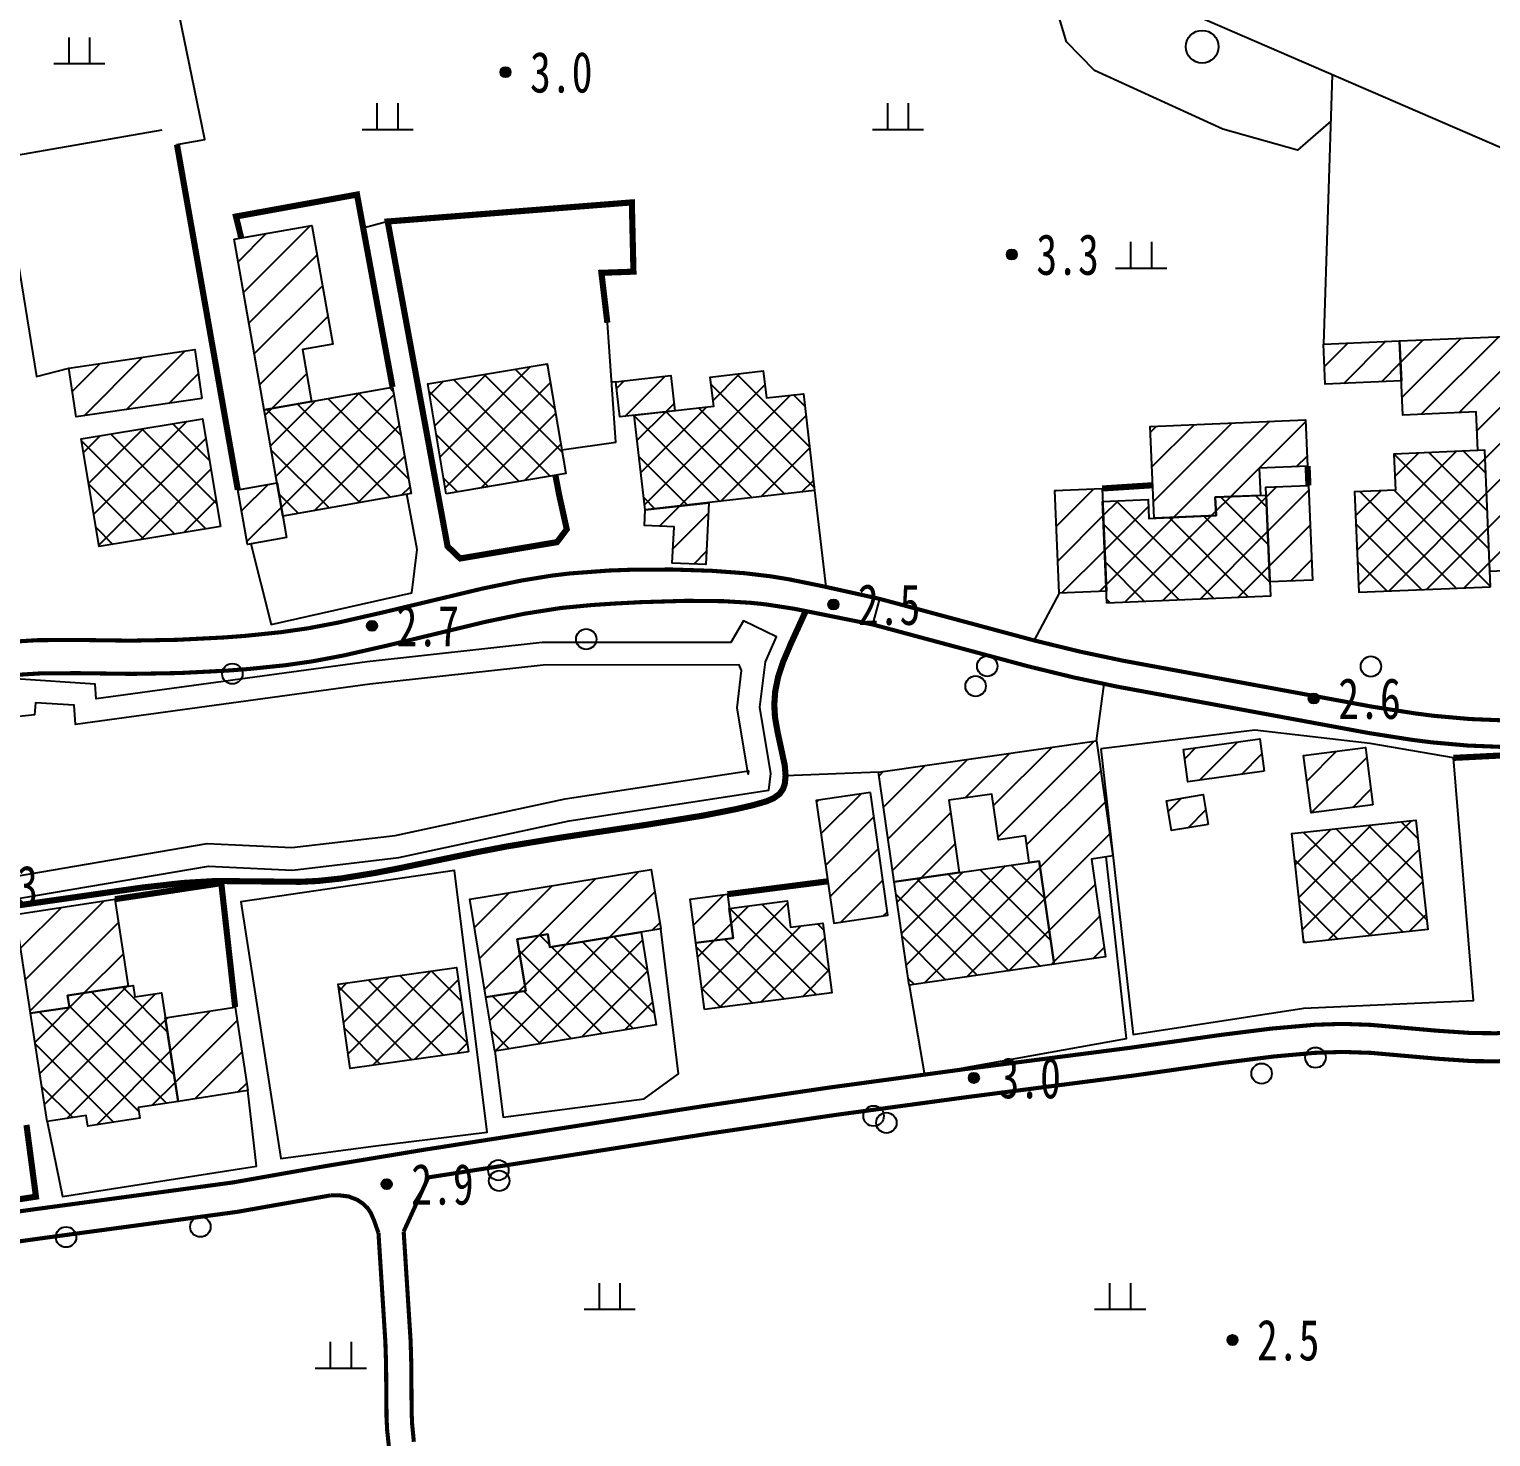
# Model space of a CAD drawing. Header units: metres. Extents: x 494039 to 619385, y 3351420 to 3402703.
# Drawn here: x 591482 to 591625.1, y 3392633.2 to 3392771.2 of the extents above; entities that cross this region are included whole.
import ezdxf
from ezdxf.enums import TextEntityAlignment as Align

# ---------------------------------------------------------------- set-up
doc = ezdxf.new("R2010")
doc.units = ezdxf.units.M
for name, pattern in [('2430', [0]), ('2450', [0]), ('4430', [0]), ('8522', [0]), ('9610', [0])]:
    doc.linetypes.add(name, pattern=pattern)
for name, color, linetype in [('210100', 130, 'Continuous'), ('310300', 8, 'Continuous'), ('310500', 8, 'Continuous'), ('380201', 8, '2430'), ('380202', 8, '2450'), ('420500', 8, 'Continuous'), ('440300', 8, '4430'), ('510301', 8, 'Continuous'), ('720100', 8, 'Continuous'), ('760202', 8, '8522'), ('810100', 8, '9610'), ('810302', 8, 'Continuous'), ('810501', 8, 'Continuous'), ('范围线', 8, 'Continuous')]:
    doc.layers.add(name, color=color, linetype=linetype)
pattern_1 = [(45, (0, 0), (-1.767766953, 1.767766953), []), (135, (0, 0), (-1.767766953, -1.767766953), [])]
pattern_2 = [(45, (0, 0), (-1.767766953, 1.767766953), [])]

# ---------------------------------------------------------------- blocks, each defined once
blk = doc.blocks.new('gc170')
at = {"linetype": 'Continuous'}
blk.add_circle((0, 0), 0.5, dxfattribs=at)
blk = doc.blocks.new('p_point')
for radius in [0.25, 0.2, 0.15, 0.1, 0.05]:
    blk.add_circle((0, 0), radius)
blk.add_point((0, 0))
blk = doc.blocks.new('vm')
at = {"linetype": 'Continuous'}
for p, q in [((-0.5, 0), (-0.5, 1.3)), ((0.5, 1.3), (0.5, 0)), ((1.25, 0), (-1.25, 0))]:
    blk.add_line(p, q, dxfattribs=at)
blk = doc.blocks.new('v1')
blk.add_circle((0, 0), 0.8)
blk = doc.blocks.new('1-3&1-4')
at = {"layer": '310300', "linetype": 'Continuous'}
h = blk.add_hatch(dxfattribs=at)
h.set_pattern_fill('ANSI31', color=8, scale=20, style=0)
h.set_pattern_definition(pattern_2)
h.paths.add_polyline_path([(591502.0279, 3392750.5939), (591509.6335, 3392751.9338), (591511.6863, 3392740.2814), (591508.7139, 3392739.7578), (591509.6073, 3392734.6864), (591504.9741, 3392733.8702)])
h = blk.add_hatch(dxfattribs=at)
h.set_pattern_fill('ANSI31', color=8, scale=20, style=0)
h.set_pattern_definition(pattern_2)
h.paths.add_polyline_path([(591616.1931, 3392740.6036), (591616.3599, 3392736.6939), (591608.9054, 3392736.376), (591608.7387, 3392740.2857)])
h = blk.add_hatch(dxfattribs=at)
h.set_pattern_fill('ANSI31', color=8, scale=20, style=0)
h.set_pattern_definition(pattern_2)
h.paths.add_polyline_path([(591624.5255, 3392729.8989), (591623.854, 3392729.8703), (591623.6928, 3392733.649), (591616.5028, 3392733.3424), (591616.1931, 3392740.6036), (591628.8701, 3392741.1441), (591629.8471, 3392718.234), (591625.0317, 3392718.0287)])
h = blk.add_hatch(dxfattribs=at)
h.set_pattern_fill('ANSI31', color=8, scale=20, style=0)
h.set_pattern_definition(pattern_2)
h.paths.add_polyline_path([(591498.8826, 3392734.9692), (591486.5515, 3392733.1596), (591485.849, 3392737.9471), (591498.1801, 3392739.7566)])
h = blk.add_hatch(dxfattribs=at)
h.set_pattern_fill('ANSI31', color=8, scale=20, style=0)
h.set_pattern_definition(pattern_2)
h.paths.add_polyline_path([(591545.2001, 3392733.7756), (591539.8111, 3392733.1566), (591539.4167, 3392736.5898), (591544.8057, 3392737.2088)])
h = blk.add_hatch(dxfattribs=at)
h.set_pattern_fill('ANSI31', color=8, scale=20, style=0)
h.set_pattern_definition(pattern_2)
h.paths.add_polyline_path([(591598.1333, 3392725.284), (591598.2098, 3392723.4889), (591592.1411, 3392723.2301), (591591.7579, 3392732.2154), (591606.9821, 3392732.8646), (591607.175, 3392728.3399), (591602.4328, 3392728.1377), (591602.5465, 3392725.4722)])
h = blk.add_hatch(dxfattribs=at)
h.set_pattern_fill('ANSI31', color=8, scale=20, style=0)
h.set_pattern_definition(pattern_2)
h.paths.add_polyline_path([(591507.1788, 3392721.3557), (591503.3336, 3392720.6783), (591502.391, 3392726.0289), (591506.2362, 3392726.7063)])
h = blk.add_hatch(dxfattribs=at)
h.set_pattern_fill('ANSI31', color=8, scale=20, style=0)
h.set_pattern_definition(pattern_2)
h.paths.add_polyline_path([(591587.4706, 3392716.101), (591582.8341, 3392715.9033), (591582.4056, 3392725.9511), (591587.0421, 3392726.1489)])
h = blk.add_hatch(dxfattribs=at)
h.set_pattern_fill('ANSI31', color=8, scale=20, style=0)
h.set_pattern_definition(pattern_2)
h.paths.add_polyline_path([(591603.4719, 3392716.9934), (591603.076, 3392726.2762), (591607.2554, 3392726.4544), (591607.6513, 3392717.1716)])
h = blk.add_hatch(dxfattribs=at)
h.set_pattern_fill('ANSI31', color=8, scale=20, style=0)
h.set_pattern_definition(pattern_2)
h.paths.add_polyline_path([(591548.524, 3392724.7598), (591548.239, 3392718.6914), (591544.9517, 3392718.8458), (591545.1179, 3392722.3852), (591542.2239, 3392722.5211), (591542.2955, 3392724.0443)])
h = blk.add_hatch(dxfattribs=at)
h.set_pattern_fill('ANSI31', color=8, scale=20, style=0)
h.set_pattern_definition(pattern_2)
h.paths.add_polyline_path([(591566.6878, 3392687.609), (591565.1462, 3392698.3687), (591586.4877, 3392701.4263), (591588.1042, 3392690.1435), (591586.0129, 3392689.8438), (591587.3865, 3392680.2565), (591582.3469, 3392679.5344), (591580.8984, 3392689.645), (591579.9017, 3392689.5022), (591579.5294, 3392692.1007), (591576.8936, 3392691.723), (591576.252, 3392696.2017), (591572.049, 3392695.5995), (591573.063, 3392688.5224)])
h = blk.add_hatch(dxfattribs=at)
h.set_pattern_fill('ANSI31', color=8, scale=20, style=0)
h.set_pattern_definition(pattern_2)
h.paths.add_polyline_path([(591602.9366, 3392698.4494), (591595.461, 3392697.4011), (591595.0145, 3392700.585), (591602.4901, 3392701.6333)])
h = blk.add_hatch(dxfattribs=at)
h.set_pattern_fill('ANSI31', color=8, scale=20, style=0)
h.set_pattern_definition(pattern_2)
h.paths.add_polyline_path([(591613.564, 3392695.1548), (591607.5117, 3392694.3753), (591606.7897, 3392699.9815), (591612.842, 3392700.7609)])
h = blk.add_hatch(dxfattribs=at)
h.set_pattern_fill('ANSI31', color=8, scale=20, style=0)
h.set_pattern_definition(pattern_2)
h.paths.add_polyline_path([(591564.3527, 3392696.3467), (591559.0405, 3392695.5856), (591560.7617, 3392683.5724), (591566.0739, 3392684.3335)])
h = blk.add_hatch(dxfattribs=at)
h.set_pattern_fill('ANSI31', color=8, scale=20, style=0)
h.set_pattern_definition(pattern_2)
h.paths.add_polyline_path([(591597.4429, 3392693.2411), (591593.8519, 3392692.6467), (591593.3697, 3392695.5606), (591596.9606, 3392696.1549)])
h = blk.add_hatch(dxfattribs=at)
h.set_pattern_fill('ANSI31', color=8, scale=20, style=0)
h.set_pattern_definition(pattern_2)
h.paths.add_polyline_path([(591526.6892, 3392676.3057), (591525.1159, 3392685.9201), (591542.8673, 3392688.8249), (591543.8212, 3392682.9954), (591532.9701, 3392681.2197), (591532.7648, 3392682.4741), (591529.7704, 3392681.9841), (591530.595, 3392676.9448)])
h = blk.add_hatch(dxfattribs=at)
h.set_pattern_fill('ANSI31', color=8, scale=20, style=0)
h.set_pattern_definition(pattern_2)
h.paths.add_polyline_path([(591482.1015, 3392674.7248), (591480.6136, 3392684.4135), (591490.361, 3392685.9105), (591491.6707, 3392677.3824), (591485.7191, 3392676.4684), (591485.8973, 3392675.3078)])
h = blk.add_hatch(dxfattribs=at)
h.set_pattern_fill('ANSI31', color=8, scale=20, style=0)
h.set_pattern_definition(pattern_2)
h.paths.add_polyline_path([(591550.9081, 3392682.0993), (591547.2526, 3392681.627), (591546.6976, 3392685.9229), (591550.353, 3392686.3952)])
h = blk.add_hatch(dxfattribs=at)
h.set_pattern_fill('ANSI31', color=8, scale=20, style=0)
h.set_pattern_definition(pattern_2)
h.paths.add_polyline_path([(591496.5387, 3392666.097), (591495.2821, 3392674.2796), (591502.1331, 3392675.3317), (591503.3897, 3392667.1492)])
at = {"layer": '310500', "linetype": 'Continuous'}
h = blk.add_hatch(dxfattribs=at)
h.set_pattern_fill('ANSI37', color=8, scale=20, style=0)
h.set_pattern_definition(pattern_1)
h.paths.add_polyline_path([(591522.8148, 3392725.6264), (591520.9955, 3392736.3996), (591532.7034, 3392738.3767), (591534.5226, 3392727.6035)])
h = blk.add_hatch(dxfattribs=at)
h.set_pattern_fill('ANSI37', color=8, scale=20, style=0)
h.set_pattern_definition(pattern_1)
h.paths.add_polyline_path([(591542.2955, 3392724.0443), (591541.23, 3392733.3196), (591549.0023, 3392734.2124), (591548.6737, 3392737.0732), (591553.8638, 3392737.6694), (591554.1675, 3392735.0258), (591557.7859, 3392735.4414), (591558.8763, 3392725.949)])
h = blk.add_hatch(dxfattribs=at)
h.set_pattern_fill('ANSI37', color=8, scale=20, style=0)
h.set_pattern_definition(pattern_1)
h.paths.add_polyline_path([(591506.8115, 3392723.4405), (591504.9741, 3392733.8702), (591517.5479, 3392736.0853), (591519.3853, 3392725.6557)])
h = blk.add_hatch(dxfattribs=at)
h.set_pattern_fill('ANSI37', color=8, scale=20, style=0)
h.set_pattern_definition(pattern_1)
h.paths.add_polyline_path([(591500.7005, 3392722.4341), (591488.8198, 3392720.4503), (591487.0583, 3392730.9998), (591498.939, 3392732.9836)])
h = blk.add_hatch(dxfattribs=at)
h.set_pattern_fill('ANSI37', color=8, scale=20, style=0)
h.set_pattern_definition(pattern_1)
h.paths.add_polyline_path([(591625.0957, 3392716.5273), (591624.5255, 3392729.8989), (591615.6265, 3392729.5195), (591615.7769, 3392725.9924), (591611.7676, 3392725.8215), (591612.1873, 3392715.9769)])
h = blk.add_hatch(dxfattribs=at)
h.set_pattern_fill('ANSI37', color=8, scale=20, style=0)
h.set_pattern_definition(pattern_1)
h.paths.add_polyline_path([(591587.5207, 3392714.9251), (591587.0959, 3392724.8881), (591591.5471, 3392725.0779), (591591.6268, 3392723.2082), (591598.2098, 3392723.4889), (591598.1333, 3392725.284), (591603.1093, 3392725.4962), (591603.5309, 3392715.6078)])
h = blk.add_hatch(dxfattribs=at)
h.set_pattern_fill('ANSI37', color=8, scale=20, style=0)
h.set_pattern_definition(pattern_1)
h.paths.add_polyline_path([(591606.7928, 3392681.6435), (591605.6426, 3392692.3337), (591617.7875, 3392693.6404), (591618.9378, 3392682.9503)])
h = blk.add_hatch(dxfattribs=at)
h.set_pattern_fill('ANSI37', color=8, scale=20, style=0)
h.set_pattern_definition(pattern_1)
h.paths.add_polyline_path([(591568.1363, 3392677.4985), (591566.6878, 3392687.609), (591580.8984, 3392689.645), (591582.3469, 3392679.5344)])
h = blk.add_hatch(dxfattribs=at)
h.set_pattern_fill('ANSI37', color=8, scale=20, style=0)
h.set_pattern_definition(pattern_1)
h.paths.add_polyline_path([(591548.0944, 3392675.1114), (591547.2526, 3392681.627), (591550.9081, 3392682.0993), (591550.5326, 3392685.005), (591556.2076, 3392685.7382), (591556.5411, 3392683.1574), (591559.6882, 3392683.564), (591560.572, 3392676.7235)])
h = blk.add_hatch(dxfattribs=at)
h.set_pattern_fill('ANSI37', color=8, scale=20, style=0)
h.set_pattern_definition(pattern_1)
h.paths.add_polyline_path([(591527.5537, 3392671.0231), (591526.6892, 3392676.3057), (591530.595, 3392676.9448), (591529.7704, 3392681.9841), (591532.7648, 3392682.4741), (591532.9701, 3392681.2197), (591541.8981, 3392682.6807), (591543.3818, 3392673.6132)])
h = blk.add_hatch(dxfattribs=at)
h.set_pattern_fill('ANSI37', color=8, scale=20, style=0)
h.set_pattern_definition(pattern_1)
h.paths.add_polyline_path([(591524.9761, 3392670.9583), (591513.3866, 3392669.3328), (591512.2294, 3392677.5834), (591523.8189, 3392679.2089)])
h = blk.add_hatch(dxfattribs=at)
h.set_pattern_fill('ANSI37', color=8, scale=20, style=0)
h.set_pattern_definition(pattern_1)
h.paths.add_polyline_path([(591492.6434, 3392665.4988), (591492.8038, 3392664.454), (591487.7064, 3392663.6712), (591487.5459, 3392664.716), (591483.7286, 3392664.1298), (591482.1015, 3392674.7248), (591485.8973, 3392675.3078), (591485.7191, 3392676.4684), (591492.1329, 3392677.4534), (591492.3049, 3392676.3338), (591494.9053, 3392676.7332), (591496.5387, 3392666.097)])
at = {"layer": '210100', "color": 141, "linetype": 'Continuous', "flags": 128}
blk.add_lwpolyline([(591480.7269, 3392688.1772), (591499.3953, 3392691.3508), (591507.6723, 3392690.9584), (591517.8027, 3392692.1593), (591534.4495, 3392695.7467), (591552.4092, 3392698.4945), (591552.3738, 3392698.1651), (591551.2893, 3392704.6639), (591551.7443, 3392708.3203), (591551.5015, 3392708.8577), (591532.312, 3392708.8461), (591515.3283, 3392706.986), (591486.4846, 3392703.0413), (591486.3562, 3392704.9106), (591482.5935, 3392705.1527), (591482.4707, 3392703.9857), (591475.8874, 3392703.2453)], dxfattribs=at)
at = {"layer": '310300', "color": 8, "linetype": 'Continuous', "flags": 128}
for points in [[(591502.0279, 3392750.5939), (591509.6335, 3392751.9338), (591511.6863, 3392740.2814), (591508.7139, 3392739.7578), (591509.6073, 3392734.6864), (591504.9741, 3392733.8702)], [(591624.5255, 3392729.8989), (591623.854, 3392729.8703), (591623.6928, 3392733.649), (591616.5028, 3392733.3424), (591616.1931, 3392740.6036), (591628.8701, 3392741.1441), (591629.8471, 3392718.234), (591625.0317, 3392718.0287)], [(591545.2001, 3392733.7756), (591539.8111, 3392733.1566), (591539.4167, 3392736.5898), (591544.8057, 3392737.2088)], [(591598.1333, 3392725.284), (591598.2098, 3392723.4889), (591592.1411, 3392723.2301), (591591.7579, 3392732.2154), (591606.9821, 3392732.8646), (591607.175, 3392728.3399), (591602.4328, 3392728.1377), (591602.5465, 3392725.4722)], [(591507.1788, 3392721.3557), (591503.3336, 3392720.6783), (591502.391, 3392726.0289), (591506.2362, 3392726.7063)], [(591548.524, 3392724.7598), (591548.239, 3392718.6914), (591544.9517, 3392718.8458), (591545.1179, 3392722.3852), (591542.2239, 3392722.5211), (591542.2955, 3392724.0443)], [(591566.6878, 3392687.609), (591565.1462, 3392698.3687), (591586.4877, 3392701.4263), (591588.1042, 3392690.1435), (591586.0129, 3392689.8438), (591587.3865, 3392680.2565), (591582.3469, 3392679.5344), (591580.8984, 3392689.645), (591579.9017, 3392689.5022), (591579.5294, 3392692.1007), (591576.8936, 3392691.723), (591576.252, 3392696.2017), (591572.049, 3392695.5995), (591573.063, 3392688.5224)], [(591602.9366, 3392698.4494), (591595.461, 3392697.4011), (591595.0145, 3392700.585), (591602.4901, 3392701.6333)], [(591613.564, 3392695.1548), (591607.5117, 3392694.3753), (591606.7897, 3392699.9815), (591612.842, 3392700.7609)], [(591597.4429, 3392693.2411), (591593.8519, 3392692.6467), (591593.3697, 3392695.5606), (591596.9606, 3392696.1549)], [(591526.6892, 3392676.3057), (591525.1159, 3392685.9201), (591542.8673, 3392688.8249), (591543.8212, 3392682.9954), (591532.9701, 3392681.2197), (591532.7648, 3392682.4741), (591529.7704, 3392681.9841), (591530.595, 3392676.9448)], [(591482.1015, 3392674.7248), (591480.6136, 3392684.4135), (591490.361, 3392685.9105), (591491.6707, 3392677.3824), (591485.7191, 3392676.4684), (591485.8973, 3392675.3078)]]:
    blk.add_lwpolyline(points, close=True, dxfattribs=at)
for points, elevation in [([(591616.1931, 3392740.6036), (591616.3599, 3392736.6939), (591608.9054, 3392736.376), (591608.7387, 3392740.2857)], 5.3513), ([(591498.8826, 3392734.9692), (591486.5515, 3392733.1596), (591485.849, 3392737.9471), (591498.1801, 3392739.7566)], 6.2439), ([(591587.4706, 3392716.101), (591582.8341, 3392715.9033), (591582.4056, 3392725.9511), (591587.0421, 3392726.1489)], 6.5632), ([(591603.4719, 3392716.9934), (591603.076, 3392726.2762), (591607.2554, 3392726.4544), (591607.6513, 3392717.1716)], 6.9363), ([(591564.3527, 3392696.3467), (591559.0405, 3392695.5856), (591560.7617, 3392683.5724), (591566.0739, 3392684.3335)], 6.2786), ([(591550.9081, 3392682.0993), (591547.2526, 3392681.627), (591546.6976, 3392685.9229), (591550.353, 3392686.3952)], 6.5364), ([(591496.5387, 3392666.097), (591495.2821, 3392674.2796), (591502.1331, 3392675.3317), (591503.3897, 3392667.1492)], 7.5411)]:
    blk.add_lwpolyline(points, close=True, dxfattribs=dict(at, elevation=elevation))
at = {"layer": '310500', "color": 8, "linetype": 'Continuous', "flags": 128}
for points, elevation in [([(591522.8148, 3392725.6264), (591520.9955, 3392736.3996), (591532.7034, 3392738.3767), (591534.5226, 3392727.6035)], 14.2692), ([(591506.8115, 3392723.4405), (591504.9741, 3392733.8702), (591517.5479, 3392736.0853), (591519.3853, 3392725.6557)], 14.8199), ([(591587.5207, 3392714.9251), (591587.0959, 3392724.8881), (591591.5471, 3392725.0779), (591591.6268, 3392723.2082), (591598.2098, 3392723.4889), (591598.1333, 3392725.284), (591603.1093, 3392725.4962), (591603.5309, 3392715.6078)], 13.7709), ([(591568.1363, 3392677.4985), (591566.6878, 3392687.609), (591580.8984, 3392689.645), (591582.3469, 3392679.5344)], 14.68), ([(591524.9761, 3392670.9583), (591513.3866, 3392669.3328), (591512.2294, 3392677.5834), (591523.8189, 3392679.2089)], 13.8822), ([(591492.6434, 3392665.4988), (591492.8038, 3392664.454), (591487.7064, 3392663.6712), (591487.5459, 3392664.716), (591483.7286, 3392664.1298), (591482.1015, 3392674.7248), (591485.8973, 3392675.3078), (591485.7191, 3392676.4684), (591492.1329, 3392677.4534), (591492.3049, 3392676.3338), (591494.9053, 3392676.7332), (591496.5387, 3392666.097)], 14.8645)]:
    blk.add_lwpolyline(points, close=True, dxfattribs=dict(at, elevation=elevation))
for points in [[(591542.2955, 3392724.0443), (591541.23, 3392733.3196), (591549.0023, 3392734.2124), (591548.6737, 3392737.0732), (591553.8638, 3392737.6694), (591554.1675, 3392735.0258), (591557.7859, 3392735.4414), (591558.8763, 3392725.949)], [(591500.7005, 3392722.4341), (591488.8198, 3392720.4503), (591487.0583, 3392730.9998), (591498.939, 3392732.9836)], [(591625.0957, 3392716.5273), (591624.5255, 3392729.8989), (591615.6265, 3392729.5195), (591615.7769, 3392725.9924), (591611.7676, 3392725.8215), (591612.1873, 3392715.9769)], [(591606.7928, 3392681.6435), (591605.6426, 3392692.3337), (591617.7875, 3392693.6404), (591618.9378, 3392682.9503)], [(591548.0944, 3392675.1114), (591547.2526, 3392681.627), (591550.9081, 3392682.0993), (591550.5326, 3392685.005), (591556.2076, 3392685.7382), (591556.5411, 3392683.1574), (591559.6882, 3392683.564), (591560.572, 3392676.7235)], [(591527.5537, 3392671.0231), (591526.6892, 3392676.3057), (591530.595, 3392676.9448), (591529.7704, 3392681.9841), (591532.7648, 3392682.4741), (591532.9701, 3392681.2197), (591541.8981, 3392682.6807), (591543.3818, 3392673.6132)]]:
    blk.add_lwpolyline(points, close=True, dxfattribs=at)
at = {"layer": '380201', "color": 8, "linetype": '2430', "const_width": 0.6, "flags": 128}
for points in [[(591502.391, 3392726.0289), (591496.4317, 3392759.8592)], [(591517.5479, 3392736.0853), (591514.0702, 3392754.9498), (591502.2142, 3392752.7998), (591502.7261, 3392750.7169)], [(591538.5882, 3392742.3922), (591538.0081, 3392747.2834), (591541.1456, 3392747.396), (591540.987, 3392754.1824), (591517.0752, 3392752.3118), (591522.9393, 3392720.4799), (591524.1766, 3392719.2918), (591533.6576, 3392720.8925), (591534.6104, 3392722.1531), (591533.8614, 3392725.5559), (591533.5059, 3392727.4319)], [(591632.7305, 3392700.3208), (591621.4506, 3392699.7524)], [(591502.1331, 3392675.3317), (591500.7758, 3392687.4784), (591490.361, 3392685.9105)], [(591560.1761, 3392687.6599), (591550.353, 3392686.3952)], [(591449.7114, 3392660.4979), (591450.8396, 3392651.8359), (591482.6229, 3392656.7597), (591481.6951, 3392663.7873)]]:
    blk.add_lwpolyline(points, dxfattribs=at)
at = {"layer": '380201', "color": 8, "linetype": '2430', "const_width": 0.6, "elevation": 6.5632, "flags": 128}
for points in [[(591607.2554, 3392726.4544), (591607.175, 3392728.3399)], [(591592.003, 3392726.4696), (591587.0421, 3392726.1489)]]:
    blk.add_lwpolyline(points, dxfattribs=at)
at = {"layer": '380202', "color": 8, "linetype": '2450', "flags": 128}
for points in [[(591496.4317, 3392759.8592), (591499.1643, 3392760.3618), (591494.3855, 3392783.5932)], [(591494.9555, 3392761.2753), (591479.2261, 3392758.529), (591482.6887, 3392737.1394), (591485.849, 3392737.9471)], [(591503.6611, 3392720.736), (591505.6519, 3392712.8245), (591519.424, 3392715.935), (591519.9729, 3392720.1569), (591518.9517, 3392725.5793)], [(591527.5537, 3392671.0231), (591528.3941, 3392664.5362), (591542.1952, 3392666.3388), (591545.5419, 3392668.8084), (591543.8212, 3392682.9954)], [(591483.7286, 3392664.1298), (591485.2152, 3392656.7711), (591504.2214, 3392659.7607), (591503.3897, 3392667.1492)]]:
    blk.add_lwpolyline(points, dxfattribs=at)
for points, elevation in [([(591534.1296, 3392729.9309), (591539.433, 3392730.6992), (591538.5882, 3392742.3922)], 4.8367), ([(591568.1363, 3392677.4985), (591569.6643, 3392668.7121), (591589.4425, 3392672.2523), (591587.4621, 3392690.0515)], 4.5041)]:
    blk.add_lwpolyline(points, dxfattribs=dict(at, elevation=elevation))
for points in [[(591586.9276, 3392700.6283), (591590.0837, 3392672.6606), (591606.7939, 3392675.2308), (591623.4175, 3392675.9753), (591621.4506, 3392699.7524), (591613.3004, 3392701.1664), (591601.9926, 3392702.4584)], [(591515.6527, 3392661.6973), (591526.8025, 3392663.0837), (591523.6187, 3392688.7078), (591502.6919, 3392685.6349), (591506.6115, 3392660.5124)]]:
    blk.add_lwpolyline(points, close=True, dxfattribs=at)
at = {"layer": '420500', "color": 8, "linetype": 'Continuous', "const_width": 0.4, "flags": 128}
for points in [[(591480.1866, 3392711.1285), (591482.719, 3392711.2844), (591486.4249, 3392711.3109), (591491.8916, 3392711.2406), (591496.4703, 3392711.3229), (591501.0382, 3392711.5535), (591503.1405, 3392711.7124), (591506.6314, 3392712.0717), (591509.2574, 3392712.4491), (591512.1925, 3392713.0044), (591516.667, 3392714.0235), (591526.3875, 3392716.3513), (591530.1992, 3392717.1342), (591533.1501, 3392717.6139), (591534.9233, 3392717.8259), (591538.7419, 3392718.1101), (591541.0086, 3392718.192), (591544.8991, 3392718.2123), (591548.7855, 3392718.0872), (591552.0113, 3392717.8509), (591554.5766, 3392717.5455), (591556.352, 3392717.2547), (591559.6623, 3392716.58), (591565.2335, 3392715.3412)], [(591480.5274, 3392707.8753), (591483.0123, 3392708.0289), (591486.6488, 3392708.0557), (591492.0263, 3392707.9851), (591496.6916, 3392708.0675), (591501.3456, 3392708.3031), (591503.4876, 3392708.4656), (591507.0443, 3392708.8323), (591509.7208, 3392709.2167), (591512.7243, 3392709.7836), (591517.1043, 3392710.778), (591526.6774, 3392713.0917), (591530.4341, 3392713.8733), (591534.0237, 3392714.4384), (591537.0533, 3392714.7291), (591539.1213, 3392714.8667), (591541.8329, 3392715.0111), (591546.3565, 3392715.1455), (591549.9677, 3392715.1078), (591552.6641, 3392714.9473), (591554.0731, 3392714.7999), (591556.8687, 3392714.3691), (591564.5725, 3392712.8246)], [(591684.3798, 3392708.1546), (591678.8147, 3392707.913), (591673.2575, 3392707.5742), (591669.0387, 3392707.18), (591667.1467, 3392706.9541), (591663.3745, 3392706.404), (591661.4958, 3392706.0763), (591654.0325, 3392704.5044), (591651.0321, 3392703.9442), (591649.5887, 3392703.735), (591646.6384, 3392703.4505), (591643.3003, 3392703.2929), (591638.4584, 3392703.2442), (591627.0172, 3392703.4023), (591623.0737, 3392703.5614), (591619.5907, 3392703.8709), (591617.6845, 3392704.1148), (591613.502, 3392704.7711), (591589.0273, 3392709.2892), (591584.8461, 3392710.1757), (591580.4256, 3392711.2544), (591565.2335, 3392715.3412)], [(591684.5297, 3392705.557), (591679.0093, 3392705.3182), (591673.4968, 3392704.9818), (591669.3312, 3392704.5918), (591667.4716, 3392704.3696), (591663.7639, 3392703.8288), (591661.9173, 3392703.507), (591654.3768, 3392701.9193), (591651.3352, 3392701.3509), (591649.8711, 3392701.1385), (591646.8728, 3392700.8495), (591643.4803, 3392700.6897), (591638.5597, 3392700.6404), (591626.8953, 3392700.8006), (591622.854, 3392700.9637), (591619.3124, 3392701.279), (591617.3866, 3392701.5259), (591613.1611, 3392702.1893), (591588.4797, 3392706.744), (591584.2706, 3392707.6366), (591579.8309, 3392708.7201), (591564.5725, 3392712.8246)], [(591686.7489, 3392680.5128), (591660.6201, 3392677.061), (591653.7002, 3392676.1987), (591638.6442, 3392674.44), (591630.6561, 3392673.2518), (591627.7752, 3392672.9016), (591625.6659, 3392672.7721), (591623.2146, 3392672.7938), (591619.8376, 3392673.0231), (591613.3797, 3392673.5933), (591610.6104, 3392673.6904), (591607.9318, 3392673.6065), (591603.6277, 3392673.2275), (591598.6083, 3392672.5993), (591589.8303, 3392671.3534), (591573.4937, 3392669.2407), (591560.1824, 3392667.4309), (591548.0127, 3392665.6332), (591520.6307, 3392661.3563)], [(591686.948, 3392677.2262), (591679.3921, 3392676.549), (591671.4827, 3392675.7315), (591654.0399, 3392673.479), (591638.6158, 3392671.6669), (591630.876, 3392670.5118), (591627.9165, 3392670.1514), (591625.756, 3392670.0198), (591623.2881, 3392670.044), (591619.8884, 3392670.2772), (591613.3869, 3392670.8503), (591610.599, 3392670.944), (591607.8848, 3392670.8519), (591603.8902, 3392670.4977), (591598.9047, 3392669.8747), (591590.1843, 3392668.6339), (591573.858, 3392666.5226), (591560.95, 3392664.7697), (591548.415, 3392662.9204), (591521.051, 3392658.6464)], [(591511.0027, 3392659.7575), (591520.6307, 3392661.3563)], [(591376.8324, 3392642.5489), (591377.5973, 3392642.306), (591380.6676, 3392642.9438), (591408.8436, 3392647.5338), (591423.7758, 3392647.6477), (591433.6692, 3392648.418), (591452.5013, 3392651.3643), (591482.611, 3392655.5438), (591501.8977, 3392658.1508), (591511.0027, 3392659.7575)], [(591518.6403, 3392653.3481), (591521.051, 3392658.6464)], [(591377.6446, 3392637.7056), (591381.6938, 3392640.1616), (591409.0975, 3392644.6258), (591423.8986, 3392644.7374), (591434.0077, 3392645.5245), (591452.9264, 3392648.4843), (591483.0061, 3392652.6597), (591502.3458, 3392655.2738), (591511.5086, 3392656.8908)], [(591511.5086, 3392656.8908), (591512.4071, 3392656.8823), (591513.2449, 3392656.7799), (591514.1022, 3392656.4484), (591514.6753, 3392656.0569), (591515.1063, 3392655.6375), (591515.4153, 3392655.1817), (591515.7252, 3392654.4629), (591516.1711, 3392653.2047)], [(591517.209, 3392632.1106), (591517.022, 3392633.8689), (591516.9617, 3392635.0545), (591516.9123, 3392640.4355), (591516.8485, 3392642.4905), (591516.1711, 3392653.2047)], [(591519.6383, 3392632.7387), (591519.4711, 3392634.4378), (591519.4189, 3392635.5828), (591519.3839, 3392640.3915), (591519.3189, 3392642.638), (591518.6403, 3392653.3481)]]:
    blk.add_lwpolyline(points, dxfattribs=at)
at = {"layer": '440300', "color": 8, "linetype": '4430', "const_width": 0.6, "flags": 128}
blk.add_lwpolyline([(591372.7503, 3392669.0927), (591375.6184, 3392670.0223), (591378.4994, 3392670.8671), (591379.5347, 3392671.1273), (591381.4118, 3392671.5063), (591383.1958, 3392671.7133), (591386.6208, 3392671.8598), (591387.8487, 3392671.9731), (591389.551, 3392672.3114), (591393.4029, 3392673.3458), (591394.818, 3392673.6045), (591396.8841, 3392673.8111), (591402.1864, 3392674.1122), (591403.4266, 3392674.2595), (591407.1622, 3392674.947), (591408.8115, 3392675.165), (591409.8277, 3392675.2141), (591411.8705, 3392675.1521), (591418.5409, 3392674.4872), (591420.5848, 3392674.4357), (591422.4478, 3392674.5946), (591426.8711, 3392675.4015), (591429.0431, 3392675.5913), (591431.4448, 3392675.6177), (591439.508, 3392675.3151), (591441.4118, 3392675.3632), (591442.7781, 3392675.5203), (591444.0997, 3392675.8352), (591445.2097, 3392676.2706), (591448.7533, 3392678.1302), (591451.1748, 3392679.1422), (591453.5159, 3392679.9251), (591455.5863, 3392680.5487), (591460.2839, 3392681.8833), (591463.4966, 3392682.62), (591467.0563, 3392683.263), (591473.8211, 3392684.291), (591481.7702, 3392685.4307), (591492.9291, 3392687.0349), (591497.0291, 3392687.4963), (591500.2172, 3392687.6912), (591508.4747, 3392687.611), (591510.2186, 3392687.6915), (591512.4602, 3392687.9321), (591515.8061, 3392688.4754), (591518.0311, 3392688.9039), (591525.8179, 3392690.5152), (591528.6993, 3392691.0694), (591533.9319, 3392691.9296), (591542.3476, 3392693.1875), (591547.9832, 3392694.1009), (591551.2122, 3392694.7372), (591552.849, 3392695.1176), (591554.1728, 3392695.4978), (591554.8641, 3392695.7965), (591555.4524, 3392696.2174), (591555.804, 3392696.7189), (591555.9655, 3392697.1908), (591556.0478, 3392697.9938), (591555.9623, 3392699.0405), (591555.2496, 3392702.3462), (591555.0065, 3392703.7531), (591554.9395, 3392704.9514), (591555.0286, 3392706.256), (591555.3104, 3392707.6688), (591555.8058, 3392709.1723), (591556.5682, 3392710.9602), (591558.0192, 3392714.1374)], dxfattribs=at)
at = {"layer": '760202', "color": 8, "linetype": '8522', "flags": 128}
blk.add_lwpolyline([(591372.6043, 3392671.1433), (591381.6764, 3392673.1917), (591388.3498, 3392673.639), (591390.6229, 3392674.7793), (591402.8395, 3392675.6099), (591406.7429, 3392676.3017), (591415.3904, 3392676.3896), (591421.9028, 3392675.8298), (591427.709, 3392676.6503), (591440.8111, 3392676.0133), (591443.1448, 3392676.3895), (591446.1627, 3392678.5489), (591459.091, 3392682.6854), (591481.0755, 3392686.0049), (591499.5291, 3392689.142), (591507.7502, 3392688.7523), (591518.1647, 3392689.9868), (591534.8479, 3392693.582), (591554.4155, 3392696.5759), (591554.5934, 3392698.2297), (591553.512, 3392704.71), (591554.0681, 3392709.1787), (591555.163, 3392711.6251), (591551.9173, 3392713.169), (591550.6757, 3392711.0572), (591532.1912, 3392711.046), (591515.0595, 3392709.1697), (591488.5182, 3392705.5399), (591488.4191, 3392706.9824), (591480.6267, 3392707.4837), (591480.4679, 3392705.9743), (591475.4748, 3392705.4127), (591467.1576, 3392703.1627), (591445.0745, 3392699.6804), (591425.22, 3392695.5152), (591415.9552, 3392690.909), (591405.8335, 3392688.1906), (591396.412, 3392686.6633), (591386.4764, 3392684.1108), (591372.2407, 3392679.2487)], dxfattribs=at)
at = {"layer": '810100', "color": 8, "linetype": '9610', "flags": 128}
for points, elevation in [([(591586.2968, 3392767.0909), (591583.5666, 3392769.8999), (591581.1525, 3392777.9957)], 3.005), ([(591609.5825, 3392766.6972), (591608.7387, 3392740.2857)], 3.8343), ([(591517.0752, 3392752.3118), (591514.6794, 3392751.6453)], 3.1033), ([(591539.4167, 3392736.5898), (591539.0094, 3392736.563)], 2.9846), ([(591558.8763, 3392725.949), (591559.9759, 3392716.5081)], 2.9846), ([(591582.8341, 3392715.9033), (591580.3939, 3392711.3005)], 2.4953), ([(591565.2335, 3392715.3412), (591564.5725, 3392712.8246)], 2.9346), ([(591586.4877, 3392701.4263), (591587.2453, 3392707.0197)], 2.5324), ([(591565.1462, 3392698.3687), (591556.0471, 3392697.9894)], 2.4053)]:
    blk.add_lwpolyline(points, dxfattribs=dict(at, elevation=elevation))
blk.add_lwpolyline([(591609.4366, 3392762.1301), (591606.1746, 3392759.2888), (591598.8859, 3392761.3525), (591586.2968, 3392767.0909)], dxfattribs=at)
at = {"layer": '范围线', "color": 8, "flags": 128}
blk.add_lwpolyline([(580974.9971, 3398172.2884), (580158.1729, 3397748.7629), (583102.2681, 3395406.1495), (589376.9328, 3392493.3034), (594318.9563, 3392016.403), (594002.9657, 3392059.9931), (593709.5027, 3392110.274), (593489.39, 3392154.2585), (593446.55, 3392164.1073), (593184.0367, 3392224.4585), (592856.0894, 3392311.9807), (592630.9821, 3392379.424), (592345.2786, 3392474.0542), (592112.8421, 3392558.6278), (591835.9381, 3392668.5492), (591571.4074, 3392783.2499), (591303.4331, 3392909.9936), (591275.2655, 3392923.316), (591065.2798, 3393031.2284), (591019.813, 3393054.5939), (590886.2864, 3393127.1825), (590776.1303, 3393189.2284), (589711.9005, 3393302.4152), (583546.9224, 3396125.8295)], close=True, dxfattribs=at)
at = {"layer": '510301', "color": 8, "linetype": 'Continuous', "xscale": 2, "yscale": 2}
for p in [(591536.5194, 3392711.3843, 3.4071), (591501.8579, 3392707.9992, 3.4071), (591575.7982, 3392708.7394, 4.0902), (591613.3747, 3392708.7056, 4.1616), (591574.6584, 3392706.783, 4.0902), (591607.9515, 3392670.3864, 4.0753), (591602.6736, 3392668.8216, 4.0753), (591564.6685, 3392664.6647, 3.5023), (591565.9185, 3392663.997, 3.5321), (591527.9125, 3392659.358, 3.4875), (591527.9905, 3392658.3144, 3.413), (591498.7266, 3392653.8083, 3.3775), (591485.5703, 3392652.8025, 3.3775)]:
    blk.add_blockref('gc170', p, dxfattribs=at)
at = {"layer": '720100', "color": 8, "linetype": 'Continuous', "xscale": 2, "yscale": 2, "zscale": 2}
for p in [(591528.6152, 3392766.9465, 2.9865), (591578.209, 3392749.0803, 3.3053), (591560.7296, 3392714.7799, 2.5408), (591515.5395, 3392712.6891, 2.7208), (591607.7799, 3392705.5763, 2.5936), (591574.4931, 3392668.3977, 3.0036), (591516.9748, 3392657.9791, 2.9138), (591599.815, 3392642.7122, 2.4574)]:
    blk.add_blockref('p_point', p, dxfattribs=at)
at = {"layer": '810302', "color": 8, "linetype": 'Continuous', "xscale": 2, "yscale": 2}
for p in [(591486.8627, 3392767.7446, 3.005), (591517.0582, 3392761.2902), (591567.0582, 3392761.2902), (591590.8734, 3392747.7208, 3.7152), (591538.8157, 3392645.6932), (591588.8157, 3392645.6932), (591512.4839, 3392639.9235)]:
    blk.add_blockref('vm', p, dxfattribs=at)
at = {"layer": '810501', "color": 8, "linetype": 'Continuous', "xscale": 2, "yscale": 2}
blk.add_blockref('v1', (591596.85, 3392769.4414, 3.005), dxfattribs=at)
at = {"layer": '720100', "color": 8, "width": 0.75}
for s, p in [('3.0', (591531.0152, 3392766.9465, 2.9865)), ('3.3', (591580.609, 3392749.0803, 3.3053)), ('2.5', (591563.1296, 3392714.7799, 2.5408)), ('2.7', (591517.9395, 3392712.6891, 2.7208)), ('2.6', (591610.1799, 3392705.5763, 2.5936)), ('1.3', (591476.6909, 3392687.2054, 1.3)), ('3.0', (591576.8931, 3392668.3977, 3.0036)), ('2.9', (591519.3748, 3392657.9791, 2.9138)), ('2.5', (591602.215, 3392642.7122, 2.4574))]:
    blk.add_text(s, height=4, dxfattribs=at).set_placement(p, align=Align.MIDDLE_LEFT)

msp = doc.modelspace()

# ---------------------------------------------------------------- block references
msp.add_blockref('1-3&1-4', (0, 0))

doc.saveas('drawing.dxf')
